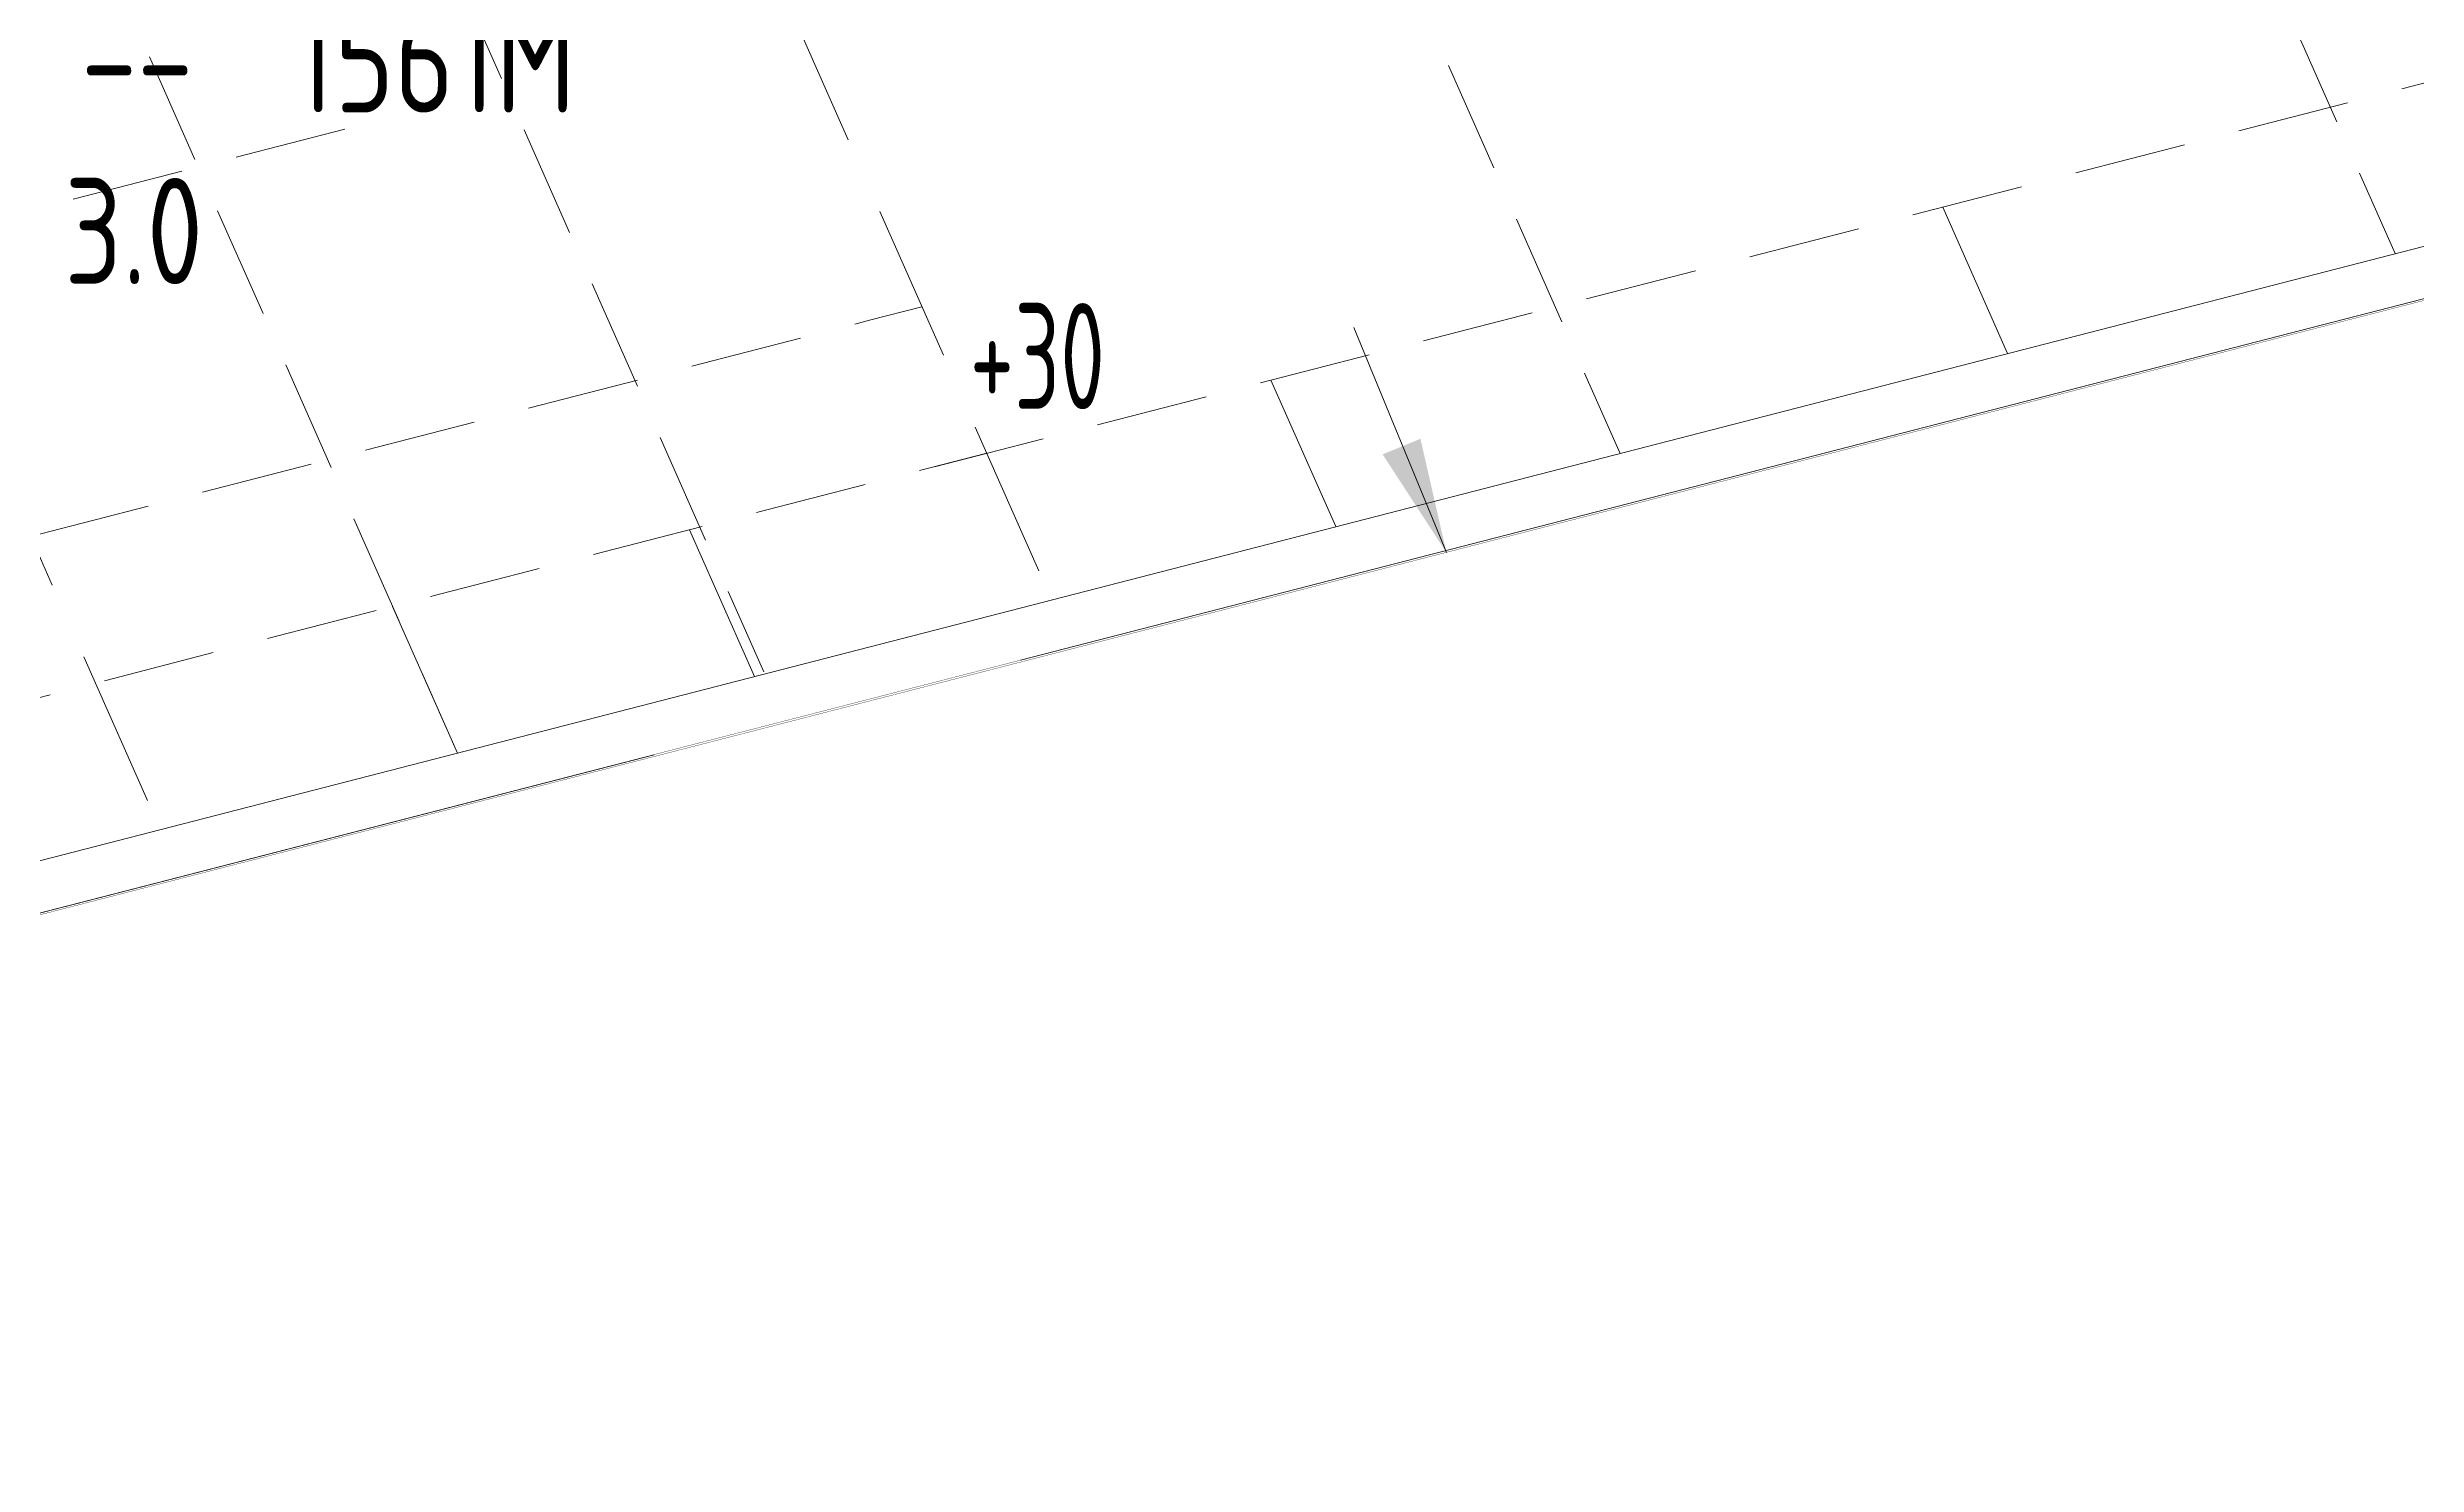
# Model space of a CAD drawing. Header units: millimetres. Extents: x 149544 to 197467, y -3118 to 25363.
# Drawn here: x 191873 to 193214, y 6412 to 7214 of the extents above; entities that cross this region are included whole.
import ezdxf

# ---------------------------------------------------------------- set-up
doc = ezdxf.new("R2010")
doc.units = ezdxf.units.MM
doc.header["$MEASUREMENT"] = 0
for name, pattern in [('K5LT32774', [0]), ('K5LT32780', [0]), ('K5LT32788', [0]), ('K5LT32803', [95.25, 63.5, -31.75]), ('K5LT32804', [133.350002, 88.900002, -44.450001]), ('K5LT32807', [0])]:
    doc.linetypes.add(name, pattern=pattern)
doc.layers.add('IDENT', color=7, linetype='Continuous')
doc.styles.add('KTEXTSTYLE', font='GOST_AU.SHX', dxfattribs={"width": 0.96, "height": 5})

# ---------------------------------------------------------------- blocks, each defined once
blk = doc.blocks.new('U5')
at = {"layer": 'IDENT', "color": 7, "char_height": 0.2, "attachment_point": 1, "style": 'KTEXTSTYLE'}
for s, insert in [('\\H3.5;\\W0.965;\\Q15;\\Q0;\\H60.00;51', (-154895.2, -10375)), ('\\H3.5;\\W0.965;\\Q15;\\Q0;\\H60.00;       -- "1561M"', (-155105.5, -10472.2)), ('\\H3.5;\\W0.965;\\Q15;\\Q0;\\H60.00;3.0', (-154907.1, -10569.3))]:
    blk.add_mtext(s, dxfattribs=dict(at, insert=insert))

msp = doc.modelspace()

# ---------------------------------------------------------------- hatches: boundary and pattern name
msp.add_hatch(color=0).paths.add_polyline_path([(192628.7, 6983.6), (192650.1, 6992.4), (192664.8, 6928)])

# ---------------------------------------------------------------- linework, layer by layer
at = {"color": 0, "linetype": 'K5LT32774', "lineweight": 18}
for p, q in [((192412, 6893.6), (196460.9, 7937.5)), ((192423.8, 6867.1), (196472.6, 7910.9)), ((190651, 6439.6), (192412, 6893.6)), ((190662.7, 6413.1), (192216.5, 6813.6))]:
    msp.add_line(p, q, dxfattribs=at)
at = {"color": 0, "linetype": 'K5LT32803', "lineweight": 18}
for p, q in [((192834.7, 7926.7), (193201.5, 7097.2)), ((192375.2, 6976.5), (195795.7, 7858.4)), ((192396.3, 7813.6), (192763, 6984.1)), ((191911.9, 7690), (192278.6, 6860.5)), ((191738.5, 7644.1), (192105.3, 6814.5)), ((191738.5, 7644.1), (192105.3, 6814.5)), ((190504.3, 6771.4), (192061.2, 7172.8)), ((192338.4, 7059.5), (192368.1, 7067.1)), ((190577.6, 6605.5), (192338.4, 7059.5)), ((190614.3, 6522.6), (192404.8, 6984.2))]:
    msp.add_line(p, q, dxfattribs=at)
at = {"color": 0, "linetype": 'K5LT32804', "lineweight": 18}
for p, q in [((192074.7, 7730.8), (192441.4, 6901.2)), ((191570.4, 7600.7), (191937.2, 6771.2))]:
    msp.add_line(p, q, dxfattribs=at)
at = {"color": 0, "linetype": 'K5LT32780', "lineweight": 18}
for p, q in [((192945.6, 7123.6), (192982.2, 7040.6)), ((192565.5, 7025.6), (192602.2, 6942.7)), ((192236.6, 6940.8), (192273.3, 6857.9)), ((192068.6, 6897.5), (192105.3, 6814.5))]:
    msp.add_line(p, q, dxfattribs=at)
at = {"color": 0, "linetype": 'K5LT32807', "lineweight": 18}
msp.add_line((192664.8, 6928), (192612.4, 7055.4), dxfattribs=at)
at = {"color": 0, "linetype": 'K5LT32788', "const_width": 0.18}
for points in [[(192423.8, 6867.1), (193724.8, 7202.5), (193724.4, 7201.3), (192424.2, 6866.1)], [(192424.2, 6866.1), (190662.3, 6411.8)], [(190662.7, 6413.1), (192423.8, 6867.1)]]:
    msp.add_lwpolyline(points, dxfattribs=at)

# ---------------------------------------------------------------- block references
at = {"color": 0}
msp.add_blockref('U5', (346790, 17709.3), dxfattribs=at)

# ---------------------------------------------------------------- texts
at = {"color": 0, "insert": (192395.1, 7069.2), "char_height": 2.5, "attachment_point": 1, "style": 'KTEXTSTYLE'}
msp.add_mtext('\\H3.5;\\W0.965;\\Q15;\\Q0;\\W0.765;\\H60.00;{\\c16711935;+30}', dxfattribs=at)

doc.saveas('drawing.dxf')
